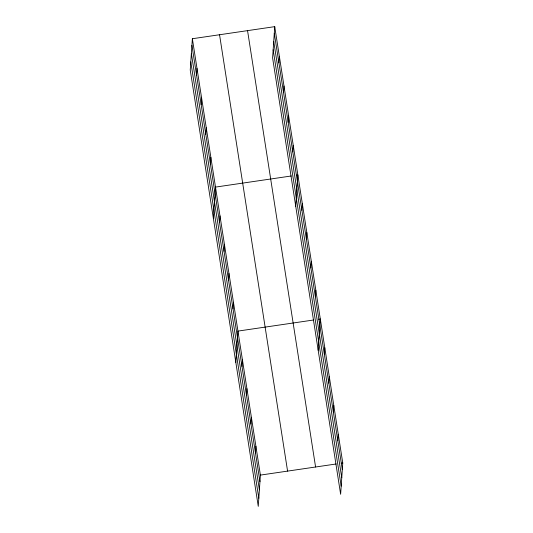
<?xml version="1.0" encoding="UTF-8"?>
<svg xmlns="http://www.w3.org/2000/svg" width="533" height="533" viewBox="0 0 533 533"><rect width="100%" height="100%" fill="white"/><g stroke="black" fill="none" stroke-linecap="round" stroke-linejoin="round"><path stroke-width="0.8" d="M192.366 38.729L190.234 69.983L258.265 506.35L260.397 475.096L192.366 38.729L274.735 26.65L342.766 463.017L340.634 494.271L272.603 57.904L274.735 26.65M196.544 75.013L196.99 68.404M201.168 104.688L201.621 98.079M205.791 134.363L206.244 127.747M210.422 164.031L210.868 157.422M213.367 218.35L215.499 187.096L291.278 175.983M219.536 222.508L219.989 215.898M224.027 251.309L224.48 244.694M228.517 280.105L228.963 273.496M233.008 308.907L233.454 302.298M235.813 362.347L237.945 331.1L313.724 319.98M241.989 366.511L242.435 359.895M246.473 395.306L246.926 388.697M250.963 424.108L251.416 417.499M278.912 62.934L279.359 56.325M255.454 452.91L255.907 446.294M283.536 92.609L283.989 85.993M288.16 122.277L288.613 115.668M292.79 151.952L293.237 145.342M295.735 206.264L297.867 175.017L296.215 175.257M301.905 210.428L302.358 203.813M306.395 239.224L306.841 232.615M310.886 268.026L311.332 261.417M315.376 296.828L315.822 290.219M318.181 350.268L320.313 319.014L318.667 319.26M324.35 354.425L324.804 347.816M328.841 383.227L329.294 376.618M333.332 412.029L333.785 405.413M337.822 440.831L338.275 434.215M260.397 475.096L336.176 463.983M341.12 463.257L342.766 463.017M274.282 33.259L342.313 469.626M273.729 41.394L341.76 477.761M273.156 49.769L341.187 486.136M247.552 30.634L315.583 467.001M219.549 34.745L287.58 471.112M191.913 45.345L259.944 481.705M191.36 53.473L259.391 489.84M190.787 61.855L258.818 498.215"/></g></svg>
